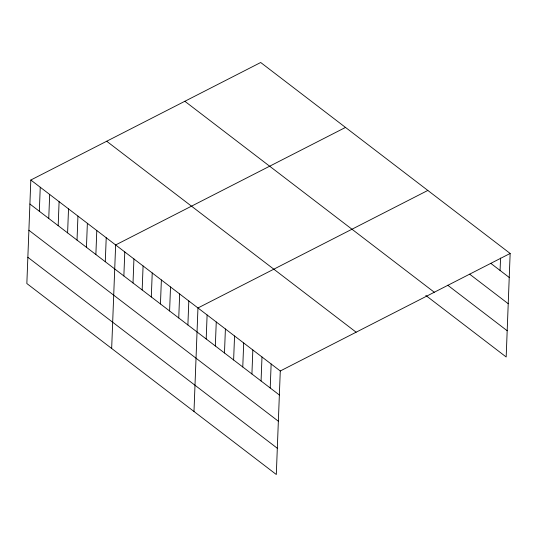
<?xml version="1.0" encoding="UTF-8"?>
<svg xmlns="http://www.w3.org/2000/svg" width="537" height="537" viewBox="0 0 537 537"><rect width="100%" height="100%" fill="white"/><g stroke="black" fill="none" stroke-linecap="round" stroke-linejoin="round"><path stroke-width="0.81" d="M30.824 180.023L26.85 283.543L276.307 474.5L280.28 370.986L30.824 180.023L260.693 62.5L510.15 253.457L506.176 356.977L425.814 295.457M39.329 211.242L40.248 187.238M48.753 218.458L49.672 194.454M58.177 225.674L59.097 201.664M67.602 232.883L68.521 208.88M77.026 240.099L77.946 216.096M86.45 247.315L87.37 223.311M95.875 254.531L96.794 230.521M105.292 261.741L106.219 237.737M111.662 348.466L115.643 244.953L345.513 127.423M123.866 275.958L124.785 251.954M133.015 282.959L133.935 258.955M142.157 289.96L143.084 265.956M151.306 296.968L152.226 272.957M160.456 303.969L161.375 279.958M169.598 310.97L170.524 286.966M178.747 317.971L179.667 293.967M187.89 324.972L188.816 300.968M193.985 411.483L197.958 307.97L427.828 190.44M206.188 338.975L207.107 314.971M215.33 345.976L216.257 321.972M224.479 352.984L225.399 328.973M233.629 359.985L234.548 335.974M242.771 366.986L243.697 342.982M251.92 373.987L252.84 349.983M261.063 380.988L261.989 356.984M270.212 387.989L271.138 363.985M500.081 270.467L500.558 258.049M280.28 370.986L510.15 253.457M490.932 263.459L509.23 277.468M469.674 274.199L508.217 303.707M447.73 285.228L507.183 330.738M184.835 101.278L434.292 292.242M106.682 141.238L356.138 332.202M29.904 204.026L279.361 394.99M28.897 230.266L278.354 421.23M27.857 257.304L277.314 448.261"/></g></svg>
